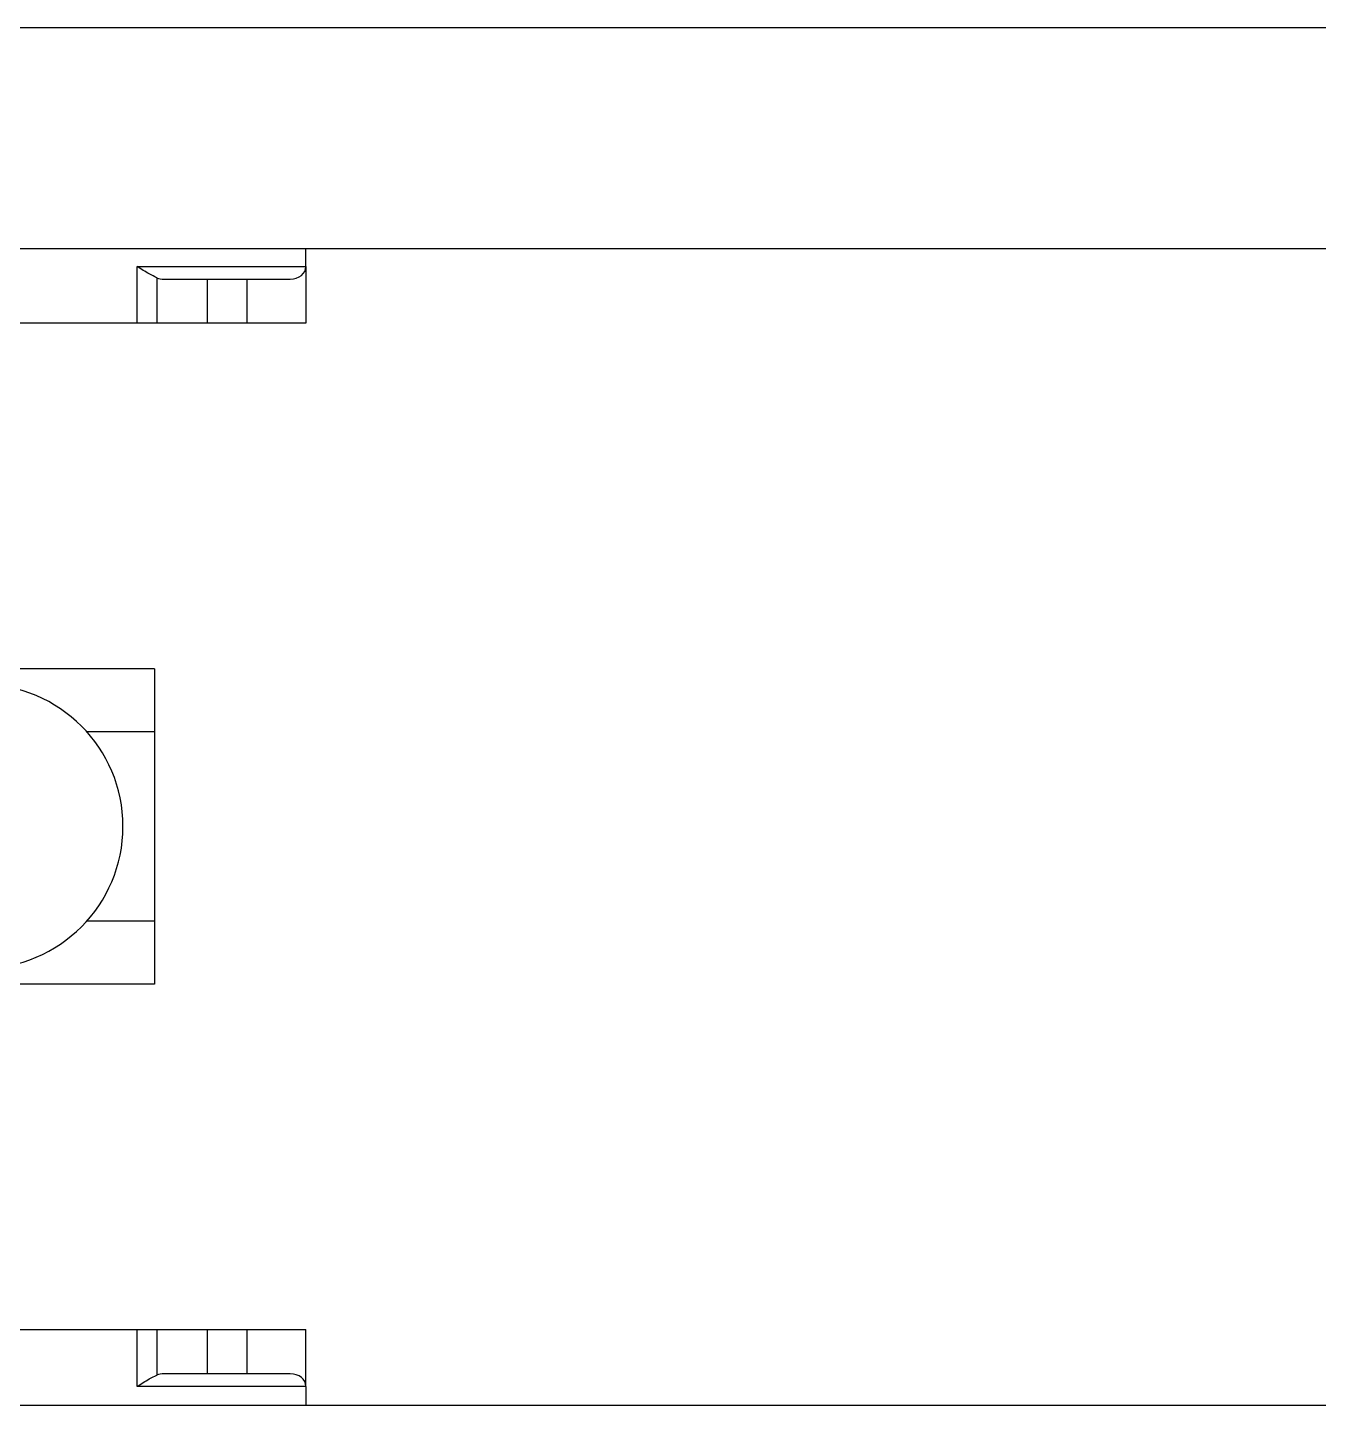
# Model space of a CAD drawing. Header units: inches. Extents: x -1851 to 6314, y -1304 to 4687.
# Drawn here: x 1557.4 to 1566.76, y 1502.99 to 1512.99 of the extents above; entities that cross this region are included whole.
import ezdxf

# ---------------------------------------------------------------- set-up
doc = ezdxf.new("R2010")
doc.units = ezdxf.units.IN
doc.header["$MEASUREMENT"] = 0
doc.layers.add('E-ARRY-TABL', color=9, linetype='Continuous')

# ---------------------------------------------------------------- blocks, each defined once
blk = doc.blocks.new('2.2.1_8 Mid Plan View')
at = {"color": 7, "linetype": 'Continuous', "lineweight": 15}
for p, q in [((-0.30061, -3.73684), (-0.30061, 2.68042)), ((0.30109, 2.68042), (0.30109, -3.73684)), ((-0.41544, -3.62201), (-0.41544, 2.56559)), ((-0.29117, 0.16896), (-0.30061, 0.16896)), ((-0.29117, 0.16896), (-0.26164, 0.16896)), ((-0.29117, 0.08119), (-0.29117, 0.16896)), ((-0.26164, 0.16896), (-0.26164, 0.1382)), ((0.29117, 0.16896), (0.26164, 0.16896)), ((0.26164, 0.1382), (0.26164, 0.16896)), ((0.29117, 0.16896), (0.29117, 0.08119)), ((0.29117, 0.16896), (0.30109, 0.16896)), ((-0.28461, 0.1382), (-0.28461, 0.16076)), ((0.28461, 0.16076), (0.28461, 0.1382)), ((-0.28461, 0.1382), (-0.26164, 0.1382)), ((-0.28461, 0.1177), (-0.28461, 0.1382)), ((-0.26164, 0.1382), (-0.26164, 0.1177)), ((0.26164, 0.1177), (0.26164, 0.1382)), ((0.26164, 0.1382), (0.28461, 0.1382)), ((0.28461, 0.1382), (0.28461, 0.1177)), ((-0.26164, 0.1177), (-0.28461, 0.1177)), ((-0.28461, 0.09514), (-0.28461, 0.1177)), ((-0.26164, 0.1177), (-0.26164, 0.09143)), ((0.28461, 0.1177), (0.26164, 0.1177)), ((0.26164, 0.09143), (0.26164, 0.1177)), ((0.28461, 0.1177), (0.28461, 0.09514)), ((-0.28532, 0.09143), (-0.26164, 0.09143)), ((-0.26164, 0.09143), (-0.26164, 0.08119)), ((-0.08202, 0.09022), (-0.04921, 0.09022)), ((-0.08202, 0.09022), (-0.08202, -0.1048)), ((-0.04921, 0.09022), (0.04921, 0.09022)), ((0.04921, 0.09022), (0.08202, 0.09022)), ((0.08202, 0.09022), (0.08202, -0.1048)), ((0.26164, 0.09143), (0.28532, 0.09143)), ((0.26164, 0.08119), (0.26164, 0.09143)), ((-0.26164, 0.08119), (-0.29117, 0.08119)), ((-0.26164, 0.08119), (-0.26164, -0.22889)), ((0.29117, 0.08119), (0.26164, 0.08119)), ((0.26164, -0.22889), (0.26164, 0.08119))]:
    blk.add_line(p, q, dxfattribs=at)
at = {"color": 8, "linetype": 'Continuous', "lineweight": 15}
for p, q in [((-0.04921, 0.09022), (-0.04921, 0.05502)), ((0.04921, 0.09022), (0.04921, 0.05502))]:
    blk.add_line(p, q, dxfattribs=at)
at = {"color": 7, "linetype": 'Continuous', "lineweight": 15}
blk.add_arc((0, 0), 0.07382, 0, 180, dxfattribs=at)
for centre, start_param, end_param in [((-0.29117, 0.16076), 4.712389, 6.283185), ((0.29117, 0.16076), 0, 1.570796), ((-0.29117, 0.09514), 4.24319, 4.712389), ((0.29117, 0.09514), 1.570796, 2.039995)]:
    blk.add_ellipse(centre, major_axis=(0, 0.0082), ratio=0.8, start_param=start_param, end_param=end_param, dxfattribs=at)
for points, knots in [([(-0.28532, 0.09143), (-0.28595, 0.09012), (-0.2875, 0.08689), (-0.28984, 0.08329), (-0.29116, 0.0812), (-0.29117, 0.08119)], [0, 0, 0, 0, 0.405195, 0.996287, 1, 1, 1, 1]), ([(0.29117, 0.08119), (0.29116, 0.0812), (0.28984, 0.08329), (0.2875, 0.08689), (0.28595, 0.09012), (0.28532, 0.09143)], [0, 0, 0, 0, 0.003713, 0.594805, 1, 1, 1, 1])]:
    blk.add_open_spline(points, degree=3, knots=knots, dxfattribs=at)
blk = doc.blocks.new('A$C1ac49d95')
at = {"layer": 'E-ARRY-TABL'}
for p, q in [((1.6022, 1524.9429), (87.9376, 1524.9429)), ((0, 1523.3408), (89.5398, 1523.3408)), ((54.4975, 1523.2091), (54.4975, 1523.3408)), ((53.2728, 1523.2091), (54.4975, 1523.2091)), ((53.2728, 1522.7971), (53.2728, 1523.2091)), ((54.4975, 1523.2091), (54.4975, 1522.7971)), ((53.4158, 1523.1274), (53.4158, 1522.7971)), ((53.4675, 1523.1175), (53.7823, 1523.1175)), ((53.7823, 1522.7971), (53.7823, 1523.1175)), ((53.7823, 1523.1175), (54.0683, 1523.1175)), ((54.0683, 1523.1175), (54.0683, 1522.7971)), ((54.0683, 1523.1175), (54.3831, 1523.1175)), ((53.2728, 1522.7971), (48.9464, 1522.7971)), ((53.4158, 1522.7971), (53.2728, 1522.7971)), ((53.7823, 1522.7971), (53.4158, 1522.7971)), ((54.0683, 1522.7971), (53.7823, 1522.7971)), ((54.4975, 1522.7971), (54.0683, 1522.7971)), ((53.3989, 1520.2908), (50.6777, 1520.2908)), ((53.3989, 1520.2908), (53.3989, 1519.833)), ((53.3989, 1519.833), (52.9077, 1519.833)), ((53.3989, 1519.833), (53.3989, 1518.4597)), ((53.3989, 1518.4597), (52.9077, 1518.4597)), ((53.3989, 1518.4597), (53.3989, 1518.0019)), ((53.3989, 1518.0019), (50.6777, 1518.0019)), ((48.9464, 1515.4956), (53.2728, 1515.4956)), ((53.2728, 1515.0836), (53.2728, 1515.4956)), ((53.2728, 1515.4956), (53.4158, 1515.4956)), ((53.4158, 1515.4956), (53.4158, 1515.1653)), ((53.4158, 1515.4956), (53.7823, 1515.4956)), ((53.7823, 1515.1752), (53.7823, 1515.4956)), ((53.7823, 1515.4956), (54.0683, 1515.4956)), ((54.0683, 1515.4956), (54.0683, 1515.1752)), ((54.0683, 1515.4956), (54.4975, 1515.4956)), ((54.4975, 1515.0836), (54.4975, 1515.4956)), ((53.7823, 1515.1752), (53.4675, 1515.1752)), ((54.0683, 1515.1752), (53.7823, 1515.1752)), ((54.3831, 1515.1752), (54.0683, 1515.1752)), ((54.4975, 1515.0836), (53.2728, 1515.0836)), ((54.4975, 1515.0836), (54.4975, 1514.9453)), ((89.5398, 1514.9453), (0, 1514.9453))]:
    blk.add_line(p, q, dxfattribs=at)
blk.add_arc((52.14, 1519.1464), 1.03, 270, 90, dxfattribs=at)
for centre, start_param, end_param in [((54.3831, 1523.2091), 4.712389, 6.283185), ((53.4675, 1523.2091), 4.24319, 4.712389), ((53.4675, 1515.0836), 1.570796, 2.039995), ((54.3831, 1515.0836), 0, 1.570796)]:
    blk.add_ellipse(centre, major_axis=(0.1144, 0), ratio=0.8, start_param=start_param, end_param=end_param, dxfattribs=at)
for points, knots in [([(53.4158, 1523.1274), (53.3975, 1523.1362), (53.3524, 1523.1578), (53.3022, 1523.1905), (53.273, 1523.209), (53.2728, 1523.2091)], [0, 0, 0, 0, 0.405195, 0.996287, 1, 1, 1, 1]), ([(53.2728, 1515.0836), (53.273, 1515.0838), (53.3022, 1515.1022), (53.3524, 1515.1349), (53.3975, 1515.1565), (53.4158, 1515.1653)], [0, 0, 0, 0, 0.003713, 0.594805, 1, 1, 1, 1])]:
    blk.add_open_spline(points, degree=3, knots=knots, dxfattribs=at)
at = {"layer": 'E-ARRY-TABL', "xscale": 13.95298604562408, "yscale": 13.95298604562408, "zscale": 13.95298604562408, "rotation": 270}
blk.add_blockref('2.2.1_8 Mid Plan View', (52.14, 1519.1464), dxfattribs=at)

msp = doc.modelspace()

# ---------------------------------------------------------------- block references
msp.add_blockref('A$C1ac49d95', (1504.91807, -11.95114))

doc.saveas('drawing.dxf')
